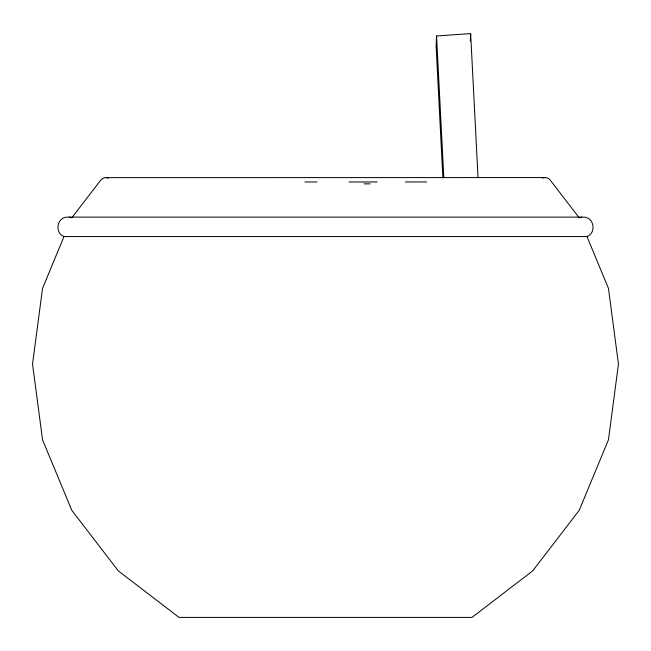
<?xml version="1.0" encoding="UTF-8"?>
<svg xmlns="http://www.w3.org/2000/svg" width="651" height="651" viewBox="0 0 651 651"><rect width="100%" height="100%" fill="white"/><g stroke="black" fill="none" stroke-linecap="round" stroke-linejoin="round"><path stroke-width="0.98" d="M478.029 177.601L470.64 33.592L436.544 35.976L436.121 46.245L442.875 177.869M470.331 41.054L470.64 33.592M64.026 236.541L42.535 288.36L32.55 364.072L42.535 439.783L71.797 510.335L118.352 570.919L179.025 617.408L471.975 617.408L532.648 570.919L579.203 510.335L608.465 439.783L618.45 364.072L608.465 288.36L586.974 236.541L64.026 236.541C54.635 233.139 56.645 217.971 66.589 217.125L584.411 217.125C594.355 217.971 596.365 233.139 586.974 236.541M542.56 178.097C545.18 176.934 548.467 177.78 550.201 180.067L579.203 217.808L581.758 217.125M544.911 177.56L104.876 177.642L102.606 178.464L100.799 180.067L71.797 217.808L69.242 217.125M304.928 181.963L316.931 181.963M349.009 181.963L377.149 181.963M405.427 181.963L426.617 181.963M364.047 183.859L370.077 183.859M106.089 177.56L108.44 178.097M436.544 35.976L443.819 177.731"/></g></svg>
